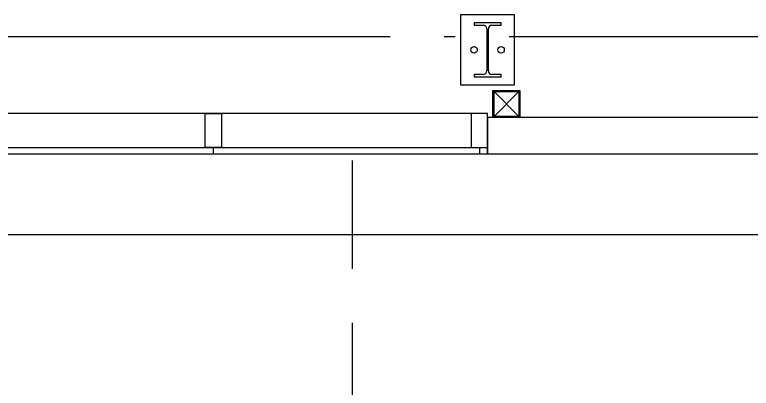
# Model space of a CAD drawing. Header units: millimetres. Extents: x -168200 to 672800, y -7409 to 118800.
# Drawn here: x 107750 to 110476, y 41598 to 42980 of the extents above; entities that cross this region are included whole.
import ezdxf

# ---------------------------------------------------------------- set-up
doc = ezdxf.new("R2010")
doc.units = ezdxf.units.MM
doc.header["$LTSCALE"] = 200
doc.linetypes.add('CEN-GAUN', pattern=[32.2, 30, -1, 0.2, -1])
doc.linetypes.add('HIDDEN', pattern=[0.375, 0.25, -0.125])
doc.layers.add('1 BA', color=9, linetype='Continuous')
doc.layers.add('1 CEN', color=15, linetype='CEN-GAUN')

msp = doc.modelspace()

# ---------------------------------------------------------------- linework, layer by layer
at = {"layer": '1 BA'}
for p, q in [((109600, 42980), (109400, 42980)), ((109400, 42980), (109400, 42720)), ((109600, 42720), (109600, 42980)), ((109550, 42950), (109450, 42950)), ((109450, 42950), (109450, 42941)), ((109450, 42941), (109484, 42941)), ((109497, 42928), (109497, 42772)), ((109503, 42772), (109503, 42928)), ((109516, 42941), (109550, 42941)), ((109550, 42941), (109550, 42950)), ((109484, 42759), (109450, 42759)), ((109450, 42759), (109450, 42750)), ((109450, 42750), (109550, 42750)), ((109550, 42759), (109516, 42759)), ((109550, 42750), (109550, 42759)), ((109400, 42720), (109600, 42720)), ((109520, 42600), (109520, 42700)), ((109520, 42700), (109620, 42700)), ((109524, 42696), (109616, 42604)), ((109616, 42696), (109524, 42604)), ((109524, 42604), (109524, 42696)), ((109524, 42696), (109616, 42696)), ((109616, 42696), (109616, 42604)), ((109620, 42700), (109620, 42600)), ((108455, 42614.4), (108515, 42614.4)), ((108455, 42488.4), (108455, 42614.4)), ((108515, 42614.4), (108515, 42488.4)), ((109440, 42615), (109440, 42489)), ((109500, 42615), (109440, 42615)), ((109500, 42465), (109500, 42615)), ((113235, 42600), (109500, 42600)), ((109500, 42600), (109500, 42465)), ((109620, 42600), (109520, 42600)), ((109616, 42604), (109524, 42604)), ((76900, 42465), (113035, 42465)), ((108515, 42488.4), (108455, 42488.4)), ((108485, 42488.4), (108485, 42464.4)), ((109440, 42489), (109500, 42489)), ((109470, 42489), (109470, 42465)), ((109470, 42465), (109500, 42465)), ((109500, 42465), (113235, 42465)), ((113035, 42165), (76900, 42165))]:
    msp.add_line(p, q, dxfattribs=at)
at = {"layer": '1 BA', "linetype": 'Continuous'}
msp.add_line((109500, 42615), (105560, 42615), dxfattribs=at)
at = {"layer": '1 BA', "linetype": 'Continuous', "ltscale": 2}
for p, q in [((105530, 42489), (109500, 42489)), ((105530, 42465), (109470, 42465))]:
    msp.add_line(p, q, dxfattribs=at)
at = {"layer": '1 BA', "linetype": 'HIDDEN', "ltscale": 8}
msp.add_line((109000, 14440), (109000, 42465), dxfattribs=at)
at = {"layer": '1 BA'}
for centre in [(109450, 42850), (109550, 42850)]:
    msp.add_circle(centre, 12, dxfattribs=at)
for centre, start, end in [((109484, 42928), 0.1841, 90.1841), ((109516, 42928), 90.1841, 180.1841), ((109484, 42772), 270.1841, 0.1841), ((109516, 42772), 180.1841, 270.1841)]:
    msp.add_arc(centre, 13, start, end, dxfattribs=at)
at = {"layer": '1 CEN'}
msp.add_line((32300, 42900), (117500, 42900), dxfattribs=at)
msp.add_line((32300, 42900), (117500, 42900), dxfattribs=at)

doc.saveas('drawing.dxf')
